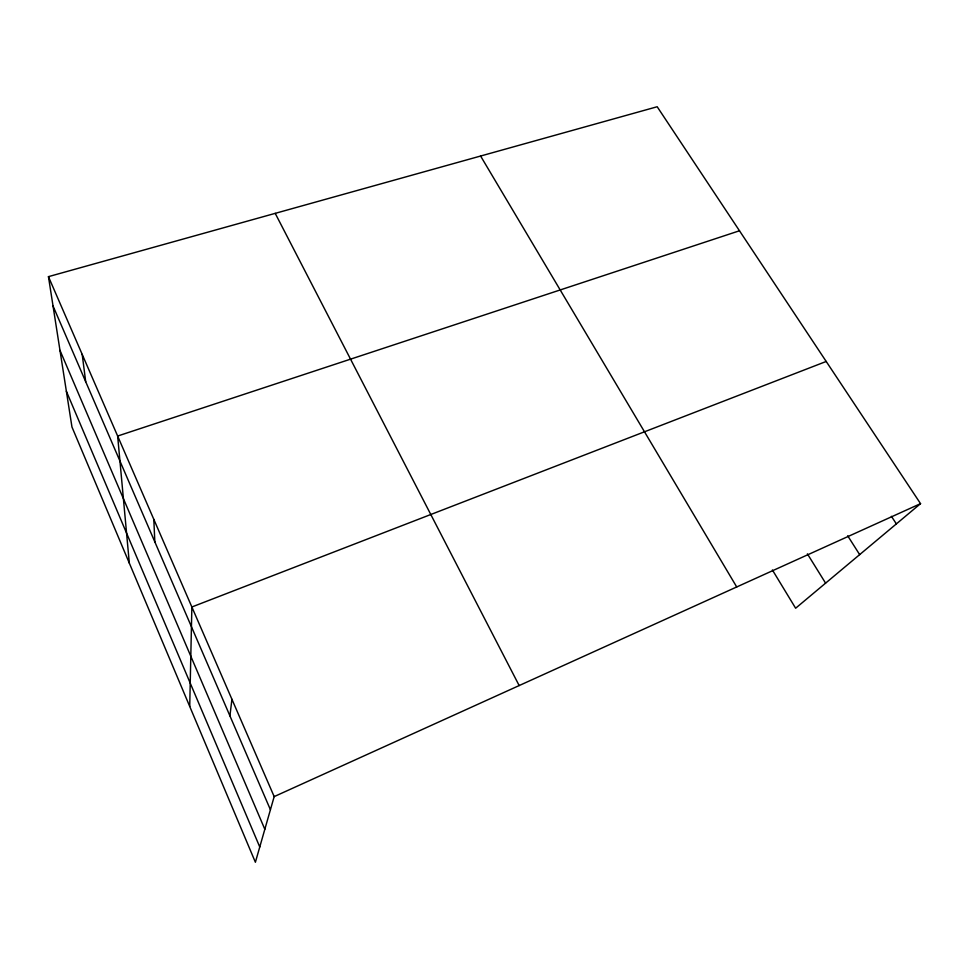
<?xml version="1.0" encoding="UTF-8"?>
<svg xmlns="http://www.w3.org/2000/svg" width="969" height="969" viewBox="0 0 969 969"><rect width="100%" height="100%" fill="white"/><g stroke="black" fill="none" stroke-linecap="round" stroke-linejoin="round"><path stroke-width="1.45" d="M189.73 706.449L191.862 606.994L826.206 361.461M229.919 715.885L231.93 699.279M48.45 276.649L274.179 796.603L255.392 862.253L71.96 427.014L48.45 276.649L657.188 106.747L920.55 503.65L795.634 608.229L772.402 569.978M274.179 796.603L920.55 503.65M739.492 230.767L117.649 436.038L129.325 563.134M891.419 516.32L896.361 523.89M847.693 535.796L859.66 554.619M807.395 553.844L825.588 583.144M480.6 156.033L736.719 586.972M275.22 213.362L519.166 685.567M53.041 306.01L270.424 809.733M59.969 350.342L264.828 829.258M66.364 391.246L259.765 846.979M82.195 354.375L85.696 381.677M153.817 519.36L154.822 541.865"/></g></svg>
